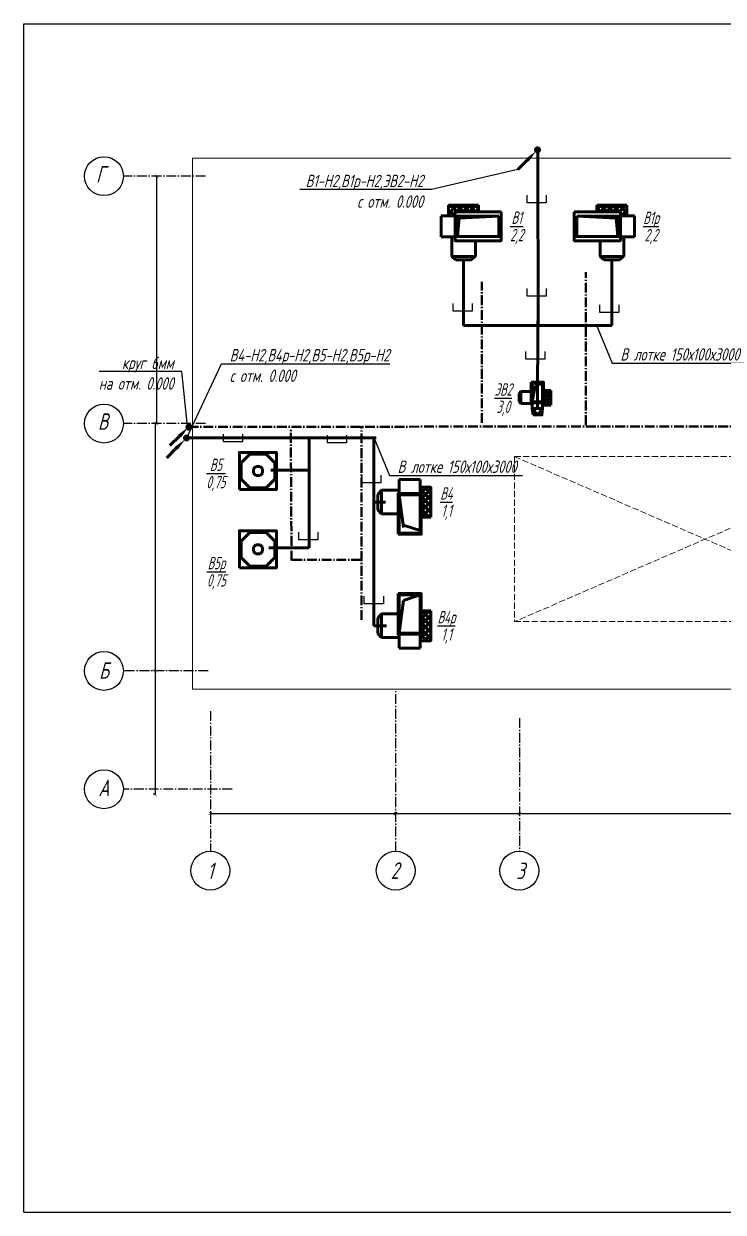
# Model space of a CAD drawing. Header units: millimetres. Extents: x -10490 to 5162, y -5053 to 76.
# Drawn here: x -5560 to -4989, y -2912 to -1943 of the extents above; entities that cross this region are included whole.
import ezdxf
from ezdxf import colors
from ezdxf.entities.mleader import LeaderData, LeaderLine
from ezdxf.math import Vec2, Vec3

# ---------------------------------------------------------------- set-up
doc = ezdxf.new("R2010")
doc.units = ezdxf.units.MM
doc.linetypes.add('GOST2.303 4', pattern=[7, 5, -2, 0])
doc.linetypes.add('gost6', pattern=[12, 8, -1.5, 1, -1.5])
doc.layers.get('Defpoints').update_dxf_attribs({"color": 33})
for name, color, linetype, lineweight in [('Заземление (Вновь)', 6, 'gost6', 50), ('КаБель силовой (Вновь)', 1, 'Continuous', 60), ('Линия выноска', 137, 'Continuous', 25), ('Осевая', 4, 'gost6', 25), ('Размерная', 4, 'Continuous', 25), ('Рамка толстая', 7, 'Continuous', 60), ('Рамка тонкая', 5, 'Continuous', 25), ('Строительный', 251, 'Continuous', 13), ('Текст', 2, 'Continuous', 25), ('ЭлектрооБорудование (Вновь)', 160, 'Continuous', 60)]:
    doc.layers.add(name, color=color, linetype=linetype, lineweight=lineweight)
doc.styles.add('gost shx', font='gost.shx', dxfattribs={"oblique": 15})
doc.styles.add('SIMPLEX', font='simplex.shx', dxfattribs={"width": 0.7, "oblique": 15})
doc.styles.add('СИМПЛЕКС', font='simplex.shx', dxfattribs={"width": 0.7, "oblique": 15, "height": 500})
doc.dimstyles.new('ISO-25', dxfattribs={"dimtxt": 3, "dimasz": 2.5, "dimexe": 1.25, "dimexo": 0.625, "dimtad": 1, "dimtxsty": 'gost shx', "dimcen": 2.5, "dimclrt": 2, "dimadec": 0, "dimazin": 0, "dimtfac": 1, "dimtmove": 0, "dimatfit": 3, "dimfxl": 1, "dimarcsym": 0})
pattern_1 = [(225, (-9125.1314, -8630.8822), (2.5496743, -2.5496743), []), (315, (-9125.1314, -8630.8822), (2.5496743, 2.5496743), [])]

# ---------------------------------------------------------------- blocks, each defined once
blk = doc.blocks.new('_ArchTick')
at = {"color": 0, "linetype": 'ByBlock', "const_width": 0.15}
blk.add_lwpolyline([(-0.5, -0.5), (0.5, 0.5)], dxfattribs=at)
blk = doc.blocks.new('*D730')
at = {"layer": 'Defpoints', "color": 0, "lineweight": 30, "transparency": 16777216}
for p in [(-5407.51, -2586.7), (-5256.48, -2586.7), (-5256.48, -2586.7)]:
    blk.add_point(p, dxfattribs=at)
at = {"layer": 'Размерная', "color": 0, "lineweight": -2, "transparency": 16777216}
for p, q in [((-5407.51, -2586.08), (-5407.51, -2585.45)), ((-5256.48, -2586.08), (-5256.48, -2585.45)), ((-5407.51, -2586.7), (-5256.48, -2586.7))]:
    blk.add_line(p, q, dxfattribs=at)
at = {"layer": 'Размерная', "color": 0, "lineweight": -2, "transparency": 16777216, "xscale": 2.5, "yscale": 2.5, "zscale": 2.5, "rotation": 180}
blk.add_blockref('_ArchTick', (-5407.51, -2586.7), dxfattribs=at)
at = {"layer": 'Размерная', "color": 0, "lineweight": -2, "transparency": 16777216, "xscale": 2.5, "yscale": 2.5, "zscale": 2.5}
blk.add_blockref('_ArchTick', (-5256.48, -2586.7), dxfattribs=at)
blk = doc.blocks.new('*D720')
at = {"layer": 'Defpoints', "color": 0, "lineweight": 30, "transparency": 16777216}
for p in [(-5256.1, -2586.66), (-5155.13, -2586.66), (-5155.13, -2586.66)]:
    blk.add_point(p, dxfattribs=at)
at = {"layer": 'Размерная', "color": 0, "lineweight": -2, "transparency": 16777216}
for p, q in [((-5256.1, -2586.04), (-5256.1, -2585.41)), ((-5155.13, -2586.04), (-5155.13, -2585.41)), ((-5256.1, -2586.66), (-5155.13, -2586.66))]:
    blk.add_line(p, q, dxfattribs=at)
at = {"layer": 'Размерная', "color": 0, "lineweight": -2, "transparency": 16777216, "xscale": 2.5, "yscale": 2.5, "zscale": 2.5, "rotation": 180}
blk.add_blockref('_ArchTick', (-5256.1, -2586.66), dxfattribs=at)
at = {"layer": 'Размерная', "color": 0, "lineweight": -2, "transparency": 16777216, "xscale": 2.5, "yscale": 2.5, "zscale": 2.5}
blk.add_blockref('_ArchTick', (-5155.13, -2586.66), dxfattribs=at)
blk = doc.blocks.new('*D721')
at = {"layer": 'Defpoints', "color": 0, "lineweight": 30, "transparency": 16777216}
for p in [(-5155.13, -2586.66), (-4919.93, -2586.66), (-4919.93, -2586.66)]:
    blk.add_point(p, dxfattribs=at)
at = {"layer": 'Размерная', "color": 0, "lineweight": -2, "transparency": 16777216}
for p, q in [((-4919.93, -2586.04), (-4919.93, -2585.41)), ((-5155.13, -2586.66), (-4919.93, -2586.66)), ((-5155.13, -2587.29), (-5155.13, -2587.91))]:
    blk.add_line(p, q, dxfattribs=at)
at = {"layer": 'Размерная', "color": 0, "lineweight": -2, "transparency": 16777216, "xscale": 2.5, "yscale": 2.5, "zscale": 2.5, "rotation": 180}
blk.add_blockref('_ArchTick', (-5155.13, -2586.66), dxfattribs=at)
at = {"layer": 'Размерная', "color": 0, "lineweight": -2, "transparency": 16777216, "xscale": 2.5, "yscale": 2.5, "zscale": 2.5}
blk.add_blockref('_ArchTick', (-4919.93, -2586.66), dxfattribs=at)
blk = doc.blocks.new('*D727')
at = {"layer": 'Defpoints', "color": 0, "lineweight": 30, "transparency": 16777216}
for p in [(-5451.16, -2067.16), (-5451.16, -2268.76), (-5451.16, -2268.76)]:
    blk.add_point(p, dxfattribs=at)
at = {"layer": 'Размерная', "color": 0, "lineweight": -2, "transparency": 16777216}
for p, q in [((-5451.79, -2067.16), (-5452.41, -2067.16)), ((-5451.16, -2067.16), (-5451.16, -2268.76)), ((-5451.79, -2268.76), (-5452.41, -2268.76))]:
    blk.add_line(p, q, dxfattribs=at)
at = {"layer": 'Размерная', "color": 0, "lineweight": -2, "transparency": 16777216, "xscale": 2.5, "yscale": 2.5, "zscale": 2.5}
for p, rotation in [((-5451.16, -2067.16), 90), ((-5451.16, -2268.76), 270)]:
    blk.add_blockref('_ArchTick', p, dxfattribs=dict(at, rotation=rotation))
blk = doc.blocks.new('*D728')
at = {"layer": 'Defpoints', "color": 0, "lineweight": 30, "transparency": 16777216}
for p in [(-5452.38, -2268.76), (-5452.38, -2470.36), (-5452.38, -2470.36)]:
    blk.add_point(p, dxfattribs=at)
at = {"layer": 'Размерная', "color": 0, "lineweight": -2, "transparency": 16777216}
for p, q in [((-5453.01, -2268.76), (-5453.63, -2268.76)), ((-5452.38, -2268.76), (-5452.38, -2470.36)), ((-5453.01, -2470.36), (-5453.63, -2470.36))]:
    blk.add_line(p, q, dxfattribs=at)
at = {"layer": 'Размерная', "color": 0, "lineweight": -2, "transparency": 16777216, "xscale": 2.5, "yscale": 2.5, "zscale": 2.5}
for p, rotation in [((-5452.38, -2268.76), 90), ((-5452.38, -2470.36), 270)]:
    blk.add_blockref('_ArchTick', p, dxfattribs=dict(at, rotation=rotation))
blk = doc.blocks.new('*D729')
at = {"layer": 'Defpoints', "color": 0, "lineweight": 30, "transparency": 16777216}
for p in [(-5452.38, -2470.36), (-5452.38, -2571.16), (-5452.38, -2571.16)]:
    blk.add_point(p, dxfattribs=at)
at = {"layer": 'Размерная', "color": 0, "lineweight": -2, "transparency": 16777216}
for p, q in [((-5453.01, -2470.36), (-5453.63, -2470.36)), ((-5452.38, -2470.36), (-5452.38, -2571.16)), ((-5453.01, -2571.16), (-5453.63, -2571.16))]:
    blk.add_line(p, q, dxfattribs=at)
at = {"layer": 'Размерная', "color": 0, "lineweight": -2, "transparency": 16777216, "xscale": 2.5, "yscale": 2.5, "zscale": 2.5}
for p, rotation in [((-5452.38, -2470.36), 90), ((-5452.38, -2571.16), 270)]:
    blk.add_blockref('_ArchTick', p, dxfattribs=dict(at, rotation=rotation))
blk = doc.blocks.new('_None')
blk = doc.blocks.new('A$C710D2D3C')
at = {"layer": 'Рамка тонкая'}
for p, q in [((0, 0), (0, 2)), ((0, 2), (5, 2)), ((5, 2), (5, 0))]:
    blk.add_line(p, q, dxfattribs=at)

msp = doc.modelspace()

# ---------------------------------------------------------------- hatches: boundary and pattern name
at = {"layer": 'КаБель силовой (Вновь)'}
for color, points in [(256, [(-5138.82992, -2045.65639, 1), (-5142.18992, -2045.65639, 1)]), (6, [(-5423.28869, -2271.65495, 1), (-5426.64869, -2271.65495, 1)]), (256, [(-5425.09881, -2280.54843, 1), (-5428.45881, -2280.54843, 1)])]:
    msp.add_hatch(color=color, dxfattribs=at).paths.add_polyline_path(points)
at = {"layer": 'ЭлектрооБорудование (Вновь)', "ltscale": 10}
h = msp.add_hatch(dxfattribs=at)
h.set_pattern_fill('ANSI37', color=256, scale=1.13568, angle=180, style=0)
h.set_pattern_definition(pattern_1)
h.paths.add_polyline_path([(-5207.72733, -2096.26135), (-5188.55181, -2096.26135), (-5188.55181, -2090.68039), (-5213.01261, -2090.68039), (-5213.01261, -2099.41639), (-5207.72733, -2099.41639)])
h = msp.add_hatch(dxfattribs=at)
h.set_pattern_fill('ANSI37', color=256, scale=1.13568, angle=180, style=0)
h.set_pattern_definition(pattern_1)
h.paths.add_polyline_path([(-5072.87709, -2096.26135), (-5092.05261, -2096.26135), (-5092.05261, -2090.68039), (-5067.59181, -2090.68039), (-5067.59181, -2099.41639), (-5072.87709, -2099.41639)])
h = msp.add_hatch(dxfattribs=at)
h.set_pattern_fill('ANSI37', color=256, scale=0.8736, angle=-90, style=0)
h.set_pattern_definition([(315, (-182.6253, -10443.9745), (1.9612879, 1.9612879), []), (45, (-182.6253, -10443.9745), (-1.9612879, 1.9612879), [])])
h.paths.add_polyline_path([(-5136.45109, -2253.72277), (-5136.43694, -2251.84996), (-5135.59696, -2251.85631), (-5135.52045, -2241.7262), (-5129.64061, -2241.77061), (-5129.73128, -2253.77353)])
h = msp.add_hatch(dxfattribs=at)
h.set_pattern_fill('ANSI37', color=256, scale=1.13568, angle=90, style=0)
h.set_pattern_definition([(135, (-10843.691, 1607.5705), (-2.5496743, -2.5496743), []), (225, (-10843.691, 1607.5705), (2.5496743, -2.5496743), [])])
h.paths.add_polyline_path([(-5235.27162, -2325.83927), (-5235.27162, -2345.01479), (-5227.40922, -2345.01479), (-5227.40922, -2320.55399), (-5236.14522, -2320.55399), (-5236.14522, -2325.83927)])
h = msp.add_hatch(dxfattribs=at)
h.set_pattern_fill('ANSI37', color=256, scale=1.13568, angle=90, style=0)
h.set_pattern_definition([(135, (-10843.691, 1611.7248), (-2.5496743, -2.5496743), []), (225, (-10843.691, 1611.7248), (2.5496743, -2.5496743), [])])
h.paths.add_polyline_path([(-5235.27162, -2440.52951), (-5235.27162, -2421.35399), (-5227.40922, -2421.35399), (-5227.40922, -2445.81479), (-5236.14522, -2445.81479), (-5236.14522, -2440.52951)])

# ---------------------------------------------------------------- linework, layer by layer
at = {"layer": 'Заземление (Вновь)'}
for p, q in [((-5101.01652, -2269.98847), (-5101.01654, -2145.38894)), ((-5185.93806, -2268.22111), (-5185.93808, -2153.34209)), ((-5425.02751, -2271.44811), (-4278.27171, -2270.48858)), ((-5341.08429, -2380.38314), (-5341.71062, -2272.52163)), ((-5283.92916, -2428.83831), (-5284.0637, -2270.92368)), ((-5340.45798, -2379.75749), (-5284.08997, -2379.75749))]:
    msp.add_line(p, q, dxfattribs=at)
at = {"layer": 'КаБель силовой (Вновь)'}
for p, q in [((-5140.23122, -2047.81261), (-5140.04208, -2189.05366)), ((-5156.6192, -2061.76567), (-5148.8255, -2053.97197)), ((-5200.78221, -2138.72839), (-5200.85278, -2188.90498)), ((-5200.78221, -2135.36839), (-5200.78221, -2138.72839)), ((-5079.85371, -2188.89711), (-5079.82221, -2135.36839)), ((-5079.85371, -2188.89711), (-5200.85278, -2188.90498)), ((-5140.50992, -2256.5022), (-5140.24857, -2184.98068)), ((-5271.95234, -2280.32373), (-5426.63175, -2280.32373)), ((-5326.82263, -2281.07531), (-5326.82263, -2370.11348)), ((-5273.95369, -2280.32373), (-5273.95369, -2433.58439)), ((-5442.88808, -2296.6577), (-5435.09439, -2288.864)), ((-5327.2606, -2306.82149), (-5357.85714, -2306.82149)), ((-5264.41579, -2332.78439), (-5273.95369, -2332.78439)), ((-5326.82263, -2370.11348), (-5359.56249, -2370.11348)), ((-5273.95369, -2433.58439), (-5263.68325, -2433.58439))]:
    msp.add_line(p, q, dxfattribs=at)
at = {"layer": 'КаБель силовой (Вновь)', "color": 6}
msp.add_line((-5440.24133, -2286.75744), (-5432.44763, -2278.96375), dxfattribs=at)
at = {"layer": 'КаБель силовой (Вновь)'}
for centre in [(-5140.50992, -2045.65639), (-5426.77881, -2280.54843)]:
    msp.add_circle(centre, 1.68, dxfattribs=at)
at = {"layer": 'КаБель силовой (Вновь)', "color": 6}
msp.add_circle((-5424.81248, -2271.65495), 1.68, dxfattribs=at)
at = {"layer": 'КаБель силовой (Вновь)'}
for points in [[(-5150.01344, -2052.78403), (-5147.63756, -2055.15991), (-5141.69786, -2046.84433)], [(-5436.28232, -2287.67606), (-5433.90645, -2290.05194), (-5427.96675, -2281.73637)]]:
    msp.add_solid(points, dxfattribs=at)
at = {"layer": 'КаБель силовой (Вновь)', "color": 6}
msp.add_solid([(-5433.63557, -2277.77581), (-5431.25969, -2280.15169), (-5425.31999, -2271.83611)], dxfattribs=at)
at = {"layer": 'Осевая'}
for p, q in [((-5411.21141, -2067.15911), (-5478.26891, -2067.15911)), ((-5411.21141, -2268.75911), (-5478.26891, -2268.75911)), ((-5448.5936, -2268.75911), (-5448.5936, -2268.75911)), ((-5409.08504, -2470.35911), (-5478.26891, -2470.35911)), ((-5256.10367, -2617.28612), (-5256.10367, -2485.14439)), ((-5407.1291, -2503.06712), (-5407.1291, -2617.28708)), ((-5155.1291, -2508.85713), (-5155.1291, -2617.28708)), ((-5389.60692, -2566.79239), (-5478.26891, -2566.79239))]:
    msp.add_line(p, q, dxfattribs=at)
at = {"layer": 'Рамка толстая', "color": 18, "lineweight": -2, "true_color": 0x000000}
for p, q in [((-5559.51969, -2911.5448), (-5559.51969, -1942.9198)), ((-5559.51969, -1942.9198), (-4226.39469, -1942.9198)), ((-5559.51969, -2911.5448), (-4226.39469, -2911.5448))]:
    msp.add_line(p, q, dxfattribs=at)
at = {"layer": 'Рамка тонкая'}
for centre in [(-5494.12286, -2067.15911), (-5494.12286, -2268.75911), (-5494.12286, -2470.35911), (-5494.12286, -2566.79239), (-5407.30367, -2633.14008), (-5256.10367, -2633.14008), (-5155.30367, -2633.14008)]:
    msp.add_circle(centre, 15.85396, dxfattribs=at)
at = {"layer": 'Строительный', "linetype": 'GOST2.303 4'}
for p, q in [((-5159.15453, -2295.7051), (-5159.15453, -2430.21041)), ((-5159.15453, -2295.7051), (-4848.35453, -2430.21041)), ((-4848.35453, -2295.7051), (-5159.15453, -2430.21041)), ((-5159.15453, -2295.7051), (-4848.35453, -2295.7051)), ((-5159.15453, -2430.21041), (-4848.35453, -2430.21041))]:
    msp.add_line(p, q, dxfattribs=at)
at = {"layer": 'Строительный', "ltscale": 100}
msp.add_lwpolyline([(-5421.9131, -2052.37639), (-4283.5451, -2052.37639), (-4283.5451, -2485.14439), (-4779.1451, -2485.14439), (-4779.1451, -2557.71911), (-4940.4251, -2557.71911), (-4940.4251, -2485.14439), (-5421.9131, -2485.14439), (-5421.9131, -2052.37639)], dxfattribs=at)
at = {"layer": 'Строительный'}
msp.add_lwpolyline([(-5255.9291, -2588.49179), (-5255.9291, -2590.08243)], dxfattribs=at)
at = {"layer": 'ЭлектрооБорудование (Вновь)', "ltscale": 10}
for p, q in [((-5213.01261, -2099.41639), (-5213.01261, -2090.68039)), ((-5213.01261, -2090.68039), (-5188.55181, -2090.68039)), ((-5188.55181, -2090.68039), (-5188.55181, -2096.26135)), ((-5067.59181, -2090.68039), (-5092.05261, -2090.68039)), ((-5092.05261, -2090.68039), (-5092.05261, -2096.26135)), ((-5067.59181, -2099.41639), (-5067.59181, -2090.68039)), ((-5207.72733, -2099.41237), (-5219.12781, -2099.41237)), ((-5219.12781, -2116.62631), (-5219.12781, -2099.41639)), ((-5207.72733, -2099.41639), (-5219.12781, -2099.41639)), ((-5072.87709, -2099.41237), (-5061.47661, -2099.41237)), ((-5072.87709, -2099.41639), (-5061.47661, -2099.41639)), ((-5061.47661, -2116.62631), (-5061.47661, -2099.41639)), ((-5207.72733, -2116.57383), (-5219.12781, -2116.62631)), ((-5207.72733, -2116.62631), (-5219.12781, -2116.62631)), ((-5210.45565, -2132.50393), (-5210.45565, -2116.62631)), ((-5191.10877, -2132.50393), (-5191.10877, -2119.78135)), ((-5089.49565, -2132.50393), (-5089.49565, -2119.78135)), ((-5072.87709, -2116.57383), (-5061.47661, -2116.62631)), ((-5072.87709, -2116.62631), (-5061.47661, -2116.62631)), ((-5070.14877, -2132.50393), (-5070.14877, -2116.62631)), ((-5207.03672, -2135.36839), (-5210.45565, -2132.50393)), ((-5191.10877, -2132.50393), (-5210.45565, -2132.50393)), ((-5194.52769, -2135.36839), (-5207.03672, -2135.36839)), ((-5194.52769, -2135.36839), (-5191.10877, -2132.50393)), ((-5086.07672, -2135.36839), (-5089.49565, -2132.50393)), ((-5089.49565, -2132.50393), (-5070.14877, -2132.50393)), ((-5086.07672, -2135.36839), (-5073.56769, -2135.36839)), ((-5073.56769, -2135.36839), (-5070.14877, -2132.50393)), ((-5142.48836, -2237.96757), (-5136.31639, -2235.89042)), ((-5155.43214, -2244.3645), (-5155.48011, -2250.71506)), ((-5155.43214, -2244.3645), (-5153.96481, -2242.63977)), ((-5153.96481, -2242.63977), (-5154.0019, -2247.55077)), ((-5153.96481, -2242.63977), (-5145.60811, -2242.7029)), ((-5144.83036, -2250.94654), (-5142.48836, -2237.96757)), ((-5129.64061, -2241.77061), (-5135.52045, -2241.7262)), ((-5129.73071, -2253.69827), (-5129.64061, -2241.77061)), ((-5155.48011, -2250.71506), (-5154.039, -2252.46176)), ((-5154.039, -2252.46176), (-5154.0019, -2247.55077)), ((-5154.039, -2252.46176), (-5144.84233, -2252.53122)), ((-5144.87325, -2256.62478), (-5144.8367, -2251.78651)), ((-5144.86605, -2256.58357), (-5140.58407, -2261.64152)), ((-5140.58407, -2261.64152), (-5136.41891, -2256.50576)), ((-5136.47349, -2256.68822), (-5136.43694, -2251.84996)), ((-5136.45109, -2253.72277), (-5129.73128, -2253.77353)), ((-5144.09695, -2261.68169), (-5144.06335, -2261.64809)), ((-5144.06335, -2261.64809), (-5136.87396, -2261.64809)), ((-5136.87396, -2261.64809), (-5136.84036, -2261.68169)), ((-5375.10731, -2293.70484), (-5361.87089, -2293.70484)), ((-5382.18465, -2300.78218), (-5382.18465, -2314.0186)), ((-5370.30911, -2303.63412), (-5366.66909, -2303.63412)), ((-5354.79354, -2300.78218), (-5354.79354, -2314.0186)), ((-5372.25538, -2305.58039), (-5372.25538, -2309.2204)), ((-5372.25538, -2309.2204), (-5370.30911, -2311.16667)), ((-5370.30911, -2311.16667), (-5366.66909, -2311.16667)), ((-5364.72282, -2305.58039), (-5364.72282, -2309.2204)), ((-5253.35514, -2314.43879), (-5236.1412, -2314.35954)), ((-5253.35514, -2325.83927), (-5253.35514, -2314.43879)), ((-5253.30266, -2325.83927), (-5253.35514, -2314.43879)), ((-5236.14522, -2325.83927), (-5236.14522, -2314.43879)), ((-5236.1412, -2325.83927), (-5236.1412, -2314.43879)), ((-5375.10731, -2321.09595), (-5361.87089, -2321.09595)), ((-5270.59369, -2326.52988), (-5267.72922, -2323.11095)), ((-5267.72922, -2323.11095), (-5253.35514, -2323.11095)), ((-5267.72922, -2342.45783), (-5267.72922, -2323.11095)), ((-5236.14522, -2320.55399), (-5227.40922, -2320.55399)), ((-5227.40922, -2320.55399), (-5227.40922, -2345.01479)), ((-5270.59369, -2326.52988), (-5270.59369, -2339.03891)), ((-5253.35514, -2326.71287), (-5249.73923, -2353.52287)), ((-5235.27162, -2325.83927), (-5235.27162, -2358.99239)), ((-5270.59369, -2339.03891), (-5267.72922, -2342.45783)), ((-5267.72922, -2342.45783), (-5254.22874, -2342.45783)), ((-5249.73923, -2351.44571), (-5236.14522, -2356.04164)), ((-5227.40922, -2345.01479), (-5235.27162, -2345.01479)), ((-5375.1073, -2357.54484), (-5361.87088, -2357.54484)), ((-5382.18465, -2364.62218), (-5382.18465, -2377.8586)), ((-5372.25537, -2369.42038), (-5372.25537, -2373.0604)), ((-5372.25537, -2373.0604), (-5370.3091, -2375.00667)), ((-5370.3091, -2367.47411), (-5366.66909, -2367.47411)), ((-5364.72282, -2369.42038), (-5364.72282, -2373.0604)), ((-5354.79354, -2364.62218), (-5354.79354, -2377.8586)), ((-5370.3091, -2375.00667), (-5366.66909, -2375.00667)), ((-5375.1073, -2384.93594), (-5361.87088, -2384.93594)), ((-5249.73923, -2412.84592), (-5236.14522, -2408.24999)), ((-5235.27162, -2440.52951), (-5235.27162, -2407.37639)), ((-5253.35514, -2439.65591), (-5249.73923, -2412.84592)), ((-5227.40922, -2421.35399), (-5235.27162, -2421.35399)), ((-5227.40922, -2445.81479), (-5227.40922, -2421.35399)), ((-5270.59369, -2427.32988), (-5267.72922, -2423.91095)), ((-5270.59369, -2439.83891), (-5270.59369, -2427.32988)), ((-5267.72922, -2423.91095), (-5254.22874, -2423.91095)), ((-5267.72922, -2423.91095), (-5267.72922, -2443.25783)), ((-5270.59369, -2439.83891), (-5267.72922, -2443.25783)), ((-5253.30266, -2440.52951), (-5253.32956, -2446.37281)), ((-5236.14522, -2440.52951), (-5236.14522, -2446.37226)), ((-5267.72922, -2443.25783), (-5253.35514, -2443.25783)), ((-5253.32956, -2446.37226), (-5253.35514, -2451.92999)), ((-5236.14522, -2445.81479), (-5227.40922, -2445.81479)), ((-5236.1412, -2446.37226), (-5236.1412, -2451.92999)), ((-5253.35514, -2451.92999), (-5236.14522, -2451.92999))]:
    msp.add_line(p, q, dxfattribs=at)
for points in [[(-5170.12227, -2096.26135), (-5207.72733, -2096.26135), (-5207.72733, -2119.78135), (-5170.12227, -2119.78135)], [(-5172.1248, -2099.62135), (-5205.7248, -2099.62135), (-5205.7248, -2116.42135), (-5172.1248, -2116.42135)], [(-5110.48214, -2096.26135), (-5072.87709, -2096.26135), (-5072.87709, -2119.78135), (-5110.48214, -2119.78135)], [(-5108.47961, -2099.62135), (-5074.87961, -2099.62135), (-5074.87961, -2116.42135), (-5108.47961, -2116.42135)], [(-5145.54978, -2234.98065), (-5145.67668, -2251.78017), (-5135.59696, -2251.85631), (-5135.47007, -2235.05679)], [(-5144.71615, -2235.82697), (-5144.83036, -2250.94654), (-5136.43059, -2251.00999), (-5136.31639, -2235.89042)], [(-5144.09695, -2261.68169), (-5144.87257, -2256.5359), (-5136.40986, -2256.47053), (-5136.84036, -2261.68169)], [(-5383.6091, -2322.52039), (-5353.3691, -2322.52039), (-5353.3691, -2292.28039), (-5383.6091, -2292.28039)], [(-5254.22874, -2358.99239), (-5254.22874, -2325.83927), (-5235.27162, -2325.83927), (-5235.27162, -2358.99239)], [(-5253.35514, -2358.11879), (-5253.35514, -2326.71287), (-5236.14522, -2326.71287), (-5236.14522, -2358.11879)], [(-5383.60909, -2386.36039), (-5353.36909, -2386.36039), (-5353.36909, -2356.12039), (-5383.60909, -2356.12039)], [(-5254.22874, -2407.37639), (-5254.22874, -2440.52951), (-5235.27162, -2440.52951), (-5235.27162, -2407.37639)], [(-5253.35514, -2408.24999), (-5253.35514, -2439.65591), (-5236.14522, -2439.65591), (-5236.14522, -2408.24999)]]:
    msp.add_lwpolyline(points, close=True, dxfattribs=at)
for points in [[(-5375.10731, -2293.70484), (-5382.18465, -2300.78218)], [(-5354.79354, -2300.78218), (-5361.87089, -2293.70484)], [(-5370.30911, -2303.63412), (-5372.25538, -2305.58039)], [(-5364.72282, -2305.58039), (-5366.66909, -2303.63412)], [(-5382.18465, -2314.0186), (-5375.10731, -2321.09595)], [(-5382.18465, -2314.0186), (-5375.10731, -2321.09595)], [(-5366.66909, -2311.16667), (-5364.72282, -2309.2204)], [(-5361.87089, -2321.09595), (-5354.79354, -2314.0186)], [(-5375.1073, -2357.54484), (-5382.18465, -2364.62218)], [(-5354.79354, -2364.62218), (-5361.87088, -2357.54484)], [(-5370.3091, -2367.47411), (-5372.25537, -2369.42038)], [(-5364.72282, -2369.42038), (-5366.66909, -2367.47411)], [(-5366.66909, -2375.00667), (-5364.72282, -2373.0604)], [(-5382.18465, -2377.8586), (-5375.1073, -2384.93594)], [(-5382.18465, -2377.8586), (-5375.1073, -2384.93594)], [(-5361.87088, -2384.93594), (-5354.79354, -2377.8586)]]:
    msp.add_lwpolyline(points, dxfattribs=at)
for points in [[(-5172.1248, -2099.62135, 0), (-5204.30179, -2101.32266, 0), (-5205.7248, -2116.42135, 0)], [(-5108.47961, -2099.62135, 0), (-5076.30263, -2101.32266, 0), (-5074.87961, -2116.42135, 0)]]:
    msp.add_polyline3d(points, dxfattribs=at)

# ---------------------------------------------------------------- block references
at = {"layer": 'КаБель силовой (Вновь)', "lineweight": 25, "xscale": 3.12, "yscale": 3.12, "zscale": 3.12, "rotation": 180}
for p in [(-5133.3758, -2082.73003), (-5133.3758, -2158.63396), (-5193.71486, -2170.91255), (-5074.15411, -2172.02879), (-5134.49322, -2209.98075), (-5381.09891, -2277.44261), (-5296.27354, -2278.12597), (-5268.22641, -2310.92765), (-5319.5321, -2357.39669), (-5266.17419, -2409.33267)]:
    msp.add_blockref('A$C710D2D3C', p, dxfattribs=at)

# ---------------------------------------------------------------- texts
at = {"layer": 'Текст', "style": 'SIMPLEX', "oblique": 15, "width": 0.7}
for s, p in [('1', (-5409.76569, -2640.04081)), ('3', (-5157.76569, -2640.04081))]:
    msp.add_text(s, height=13.44, dxfattribs=at).set_placement(p)
at = {"layer": 'Текст', "char_height": 13.44, "attachment_point": 1, "style": 'SIMPLEX'}
for s, insert in [('Г', (-5500.50901, -2058.80773)), ('B', (-5498.98334, -2260.40773)), ('Б', (-5498.08153, -2463.25982)), ('А', (-5498.61653, -2558.94539))]:
    msp.add_mtext(s, dxfattribs=dict(at, insert=insert))
at = {"layer": 'Текст', "attachment_point": 5, "style": 'SIMPLEX'}
for s, insert, char_height, width in [('\\A1;{\\W0.6;\\SВ1/2,2;}', (-5157.44999, -2108.02135), 10.08, 18.9866557), ('\\A1;{\\W0.6;\\SВ1р/2,2;}', (-5047.8358, -2108.16333), 10.08, 18.9866557), ('\\A1;{\\W0.6;\\SЭВ2/3,0;}', (-5168.48562, -2248.02472), 10.08, 18.9866557), ('\\A1;{\\W0.6;\\SВ5/0,75;}', (-5402.81823, -2309.429), 10.08, 18.9866557), ('\\A1;{\\W0.6;\\SВ4/1,1;}', (-5214.73694, -2332.78439), 10.08, 18.9866557), ('\\A1;{\\W0.6;\\SВ5р/0,75;}', (-5402.4122, -2389.49771), 10.08, 18.9866557), ('\\A1;{\\W0.6;\\SВ4р/1,1;}', (-5214.73694, -2433.58439), 10.08, 18.9866557), ('2', (-5256.85751, -2633.12853), 13.44, 21.0608509)]:
    msp.add_mtext(s, dxfattribs=dict(at, insert=insert, char_height=char_height, width=width))

# ---------------------------------------------------------------- dimensions: what is measured, and where the dimension line sits
at = {"layer": 'Размерная'}
for base, p1, p2, picture, middle in [((-5451.16484, -2268.75911), (-5451.16484, -2067.15911), (-5451.16484, -2268.75911), '*D727', (-5451.16484, -2167.95911)), ((-5452.38419, -2470.35911), (-5452.38419, -2268.75911), (-5452.38419, -2470.35911), '*D728', (-5452.38419, -2369.55911)), ((-5452.38419, -2571.15911), (-5452.38419, -2470.35911), (-5452.38419, -2571.15911), '*D729', (-5452.38419, -2520.75911))]:
    dim = msp.add_linear_dim(base=base, p1=p1, p2=p2, angle=90, text=' ', dimstyle='ISO-25', override={"dimlfac": 100, "dimrnd": 500, "dimblk1": 'ArchTick', "dimblk2": 'ArchTick', "dimsah": 1}, dxfattribs=at)
    dim.commit()
    dim.dimension.update_dxf_attribs({"geometry": picture, "text_midpoint": middle})
for base, p1, p2, picture, middle in [((-5256.48366, -2586.70211), (-5407.50909, -2586.70211), (-5256.48366, -2586.70211), '*D730', (-5331.99638, -2586.70211)), ((-5155.1291, -2586.66253), (-5256.10367, -2586.66253), (-5155.1291, -2586.66253), '*D720', (-5205.61639, -2586.66253)), ((-4919.9291, -2586.66253), (-5155.1291, -2586.66253), (-4919.9291, -2586.66253), '*D721', (-5037.5291, -2586.66253))]:
    dim = msp.add_linear_dim(base=base, p1=p1, p2=p2, text=' ', dimstyle='ISO-25', override={"dimlfac": 100, "dimrnd": 500, "dimblk1": 'ArchTick', "dimblk2": 'ArchTick', "dimsah": 1}, dxfattribs=at)
    dim.commit()
    dim.dimension.update_dxf_attribs({"geometry": picture, "text_midpoint": middle})

# ---------------------------------------------------------------- leaders
at = {"layer": 'Линия выноска'}
ml = msp.add_multileader_mtext('Standard', dxfattribs=at)
ml.set_content('В1-Н2,В1р-Н2,ЭВ2-Н2\\Pс отм. 0.000', color=2, style='СИМПЛЕКС')
ml.set_leader_properties()
ml.set_arrow_properties(name='NONE')
ml.build(insert=Vec2(0, 0))
ml.multileader.update_dxf_attribs({"text_left_attachment_type": 6, "text_right_attachment_type": 6, "dogleg_length": 0, "arrow_head_size": 6.72})
ctx = ml.context
ctx.base_point, ctx.char_height, ctx.arrow_head_size, ctx.landing_gap_size, ctx.plane_origin = Vec3(-5366.63911, -2078.09009), 10.08, 6.72, 6.72, Vec3(-5312.58887, -2192.96675)
ctx.left_attachment, ctx.right_attachment, ctx.text_align_type = 6, 6, 2
notes = []
notes.append((ctx, [(1, (1, 1, 0), (-5227.02865, -2078.09009), (-1, 0), 0, [(0, [(-5156.6192, -2061.76567)], 0, [])])]))
ctx.mtext.insert, ctx.mtext.alignment, ctx.mtext.flow_direction = Vec3(-5233.74865, -2065.99409), 3, 5
ml = msp.add_multileader_mtext('Standard', dxfattribs=at)
ml.set_content('В лотке 150х100х3000', color=2, style='СИМПЛЕКС')
ml.set_leader_properties()
ml.set_arrow_properties(name='NONE')
ml.build(insert=Vec2(0, 0))
ml.multileader.update_dxf_attribs({"text_left_attachment_type": 6, "text_right_attachment_type": 6, "dogleg_length": 0, "arrow_head_size": 6.72})
ctx = ml.context
ctx.base_point, ctx.char_height, ctx.arrow_head_size, ctx.landing_gap_size, ctx.plane_origin = Vec3(-5079.54993, -2219.45288), 10.08, 6.72, 6.72, Vec3(-5291.51305, -2215.65304)
ctx.left_attachment, ctx.right_attachment = 6, 6
notes.append((ctx, [(0, (1, 1, 0), (-5079.54993, -2219.45288), (1, 0), 0, [(0, [(-5092.2456, -2188.61677)], 0, [])])]))
ctx.mtext.insert, ctx.mtext.flow_direction = Vec3(-5072.82993, -2207.35688), 5
ml = msp.add_multileader_mtext('Standard', dxfattribs=at)
ml.set_content('В4-Н2,В4р-Н2,В5-Н2,В5р-Н2\\Pс отм. 0.000', color=2, style='СИМПЛЕКС')
ml.set_leader_properties()
ml.set_arrow_properties(name='NONE')
ml.build(insert=Vec2(0, 0))
ml.multileader.update_dxf_attribs({"text_left_attachment_type": 6, "text_right_attachment_type": 6, "dogleg_length": 0, "arrow_head_size": 6.72})
ctx = ml.context
ctx.base_point, ctx.char_height, ctx.arrow_head_size, ctx.landing_gap_size, ctx.plane_origin = Vec3(-5398.22266, -2220.07141), 10.08, 6.72, 6.72, Vec3(-5280.27663, -2366.72634)
ctx.left_attachment, ctx.right_attachment = 6, 6
notes.append((ctx, [(0, (1, 1, 0), (-5398.22266, -2220.07141), (1, 0), 0, [(0, [(-5426.63175, -2280.32373)], 0, [])])]))
ctx.mtext.insert, ctx.mtext.flow_direction = Vec3(-5391.50266, -2207.97541), 5
ml = msp.add_multileader_mtext('Standard', dxfattribs=at)
ml.set_content('круг 6мм\\Pна отм. 0.000', color=2, style='СИМПЛЕКС')
ml.set_leader_properties()
ml.set_arrow_properties(name='NONE')
ml.build(insert=Vec2(0, 0))
ml.multileader.update_dxf_attribs({"text_left_attachment_type": 6, "text_right_attachment_type": 6, "dogleg_length": 0, "arrow_head_size": 6.72})
ctx = ml.context
ctx.base_point, ctx.char_height, ctx.arrow_head_size, ctx.landing_gap_size, ctx.plane_origin = Vec3(-5524.79056, -2226.35369), 10.08, 6.72, 6.72, Vec3(-5571.49774, -2456.56968)
ctx.left_attachment, ctx.right_attachment, ctx.text_align_type = 6, 6, 2
notes.append((ctx, [(1, (1, 1, 0), (-5430.5401, -2226.35369), (-1, 0), 0, [(0, [(-5426.17561, -2268.35444)], 0, [])])]))
ctx.mtext.insert, ctx.mtext.alignment, ctx.mtext.flow_direction = Vec3(-5437.2601, -2214.25769), 3, 5
ml = msp.add_multileader_mtext('Standard', dxfattribs=at)
ml.set_content('В лотке 150х100х3000', color=2, style='СИМПЛЕКС')
ml.set_leader_properties()
ml.set_arrow_properties(name='NONE')
ml.build(insert=Vec2(0, 0))
ml.multileader.update_dxf_attribs({"text_left_attachment_type": 6, "text_right_attachment_type": 6, "dogleg_length": 0, "arrow_head_size": 6.72})
ctx = ml.context
ctx.base_point, ctx.char_height, ctx.arrow_head_size, ctx.landing_gap_size, ctx.plane_origin = Vec3(-5261.29777, -2310.9733), 10.08, 6.72, 6.72, Vec3(-5473.2609, -2307.17346)
ctx.left_attachment, ctx.right_attachment = 6, 6
notes.append((ctx, [(0, (1, 1, 0), (-5261.29777, -2310.9733), (1, 0), 0, [(0, [(-5273.99344, -2280.13719)], 0, [])])]))
ctx.mtext.insert, ctx.mtext.flow_direction = Vec3(-5254.57777, -2298.8773), 5
for ctx, leaders in notes:
    for number, flags, end, landing, length, lines in leaders:
        leader = LeaderData()
        leader.index, (leader.has_last_leader_line, leader.has_dogleg_vector, leader.attachment_direction) = number, flags
        leader.last_leader_point, leader.dogleg_vector, leader.dogleg_length = Vec3(end), Vec3(landing), length
        for number, points, colour, breaks in lines:
            line = LeaderLine()
            line.index, line.vertices, line.color, line.breaks = number, Vec3.list(points), colors.encode_raw_color(colour), breaks
            leader.lines.append(line)
        ctx.leaders.append(leader)

doc.saveas('drawing.dxf')
